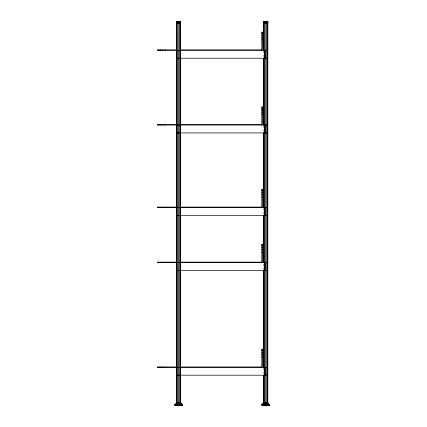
<?xml version="1.0" encoding="UTF-8"?>
<svg xmlns="http://www.w3.org/2000/svg" width="427" height="427" viewBox="0 0 427 427"><rect width="100%" height="100%" fill="white"/><g stroke="black" fill="none" stroke-linecap="round" stroke-linejoin="round"><path stroke-width="0.32" stroke-dasharray="2.13 1.6" d="M263.635 51.026L263.635 57.581M263.635 125.719L263.635 132.274M263.635 208.275L263.635 214.829M263.635 263.966L263.635 269.864M263.635 367.989L263.635 373.881"/><path stroke-width="0.64" d="M264.142 22.828L263.987 21.628L263.608 21.622L264.014 21.585L263.656 21.574L267.131 21.558L266.832 21.403C268.231 20.79 267.793 23.047 267.59 22.828C269.96 20.261 261.1 22.097 264.644 21.403C271.748 20.816 263.31 25.599 265.733 21.35C266.987 20.555 268.759 22.263 267.58 22.828C268.583 20.507 264.735 21.441 263.608 21.622C262.786 22.305 264.414 23.293 263.624 22.668C262.744 20.256 267.873 21.654 267.446 21.585L267.868 21.681L263.592 21.681L266.875 21.403M180.498 22.796L177.317 22.786L177.322 21.574L178.587 21.35L180.514 21.574L180.717 22.738L180.653 21.574L178.587 21.35L176.623 21.622L176.794 22.855M181.576 405.65L181.987 405.388L182.046 404.481L180.424 403.953C182.233 406.52 177.776 405.501 176.516 405.581L176.404 405.388M268.813 405.65L269.24 405.388L269.293 404.481L267.548 403.953C269.864 406.776 261.788 406.424 264.671 403.499M176.874 22.668C176.927 23.896 175.476 20.902 177.584 21.403M176.826 403.648L174.83 404.481L175.081 405.581L182.099 405.581L182.35 404.481L180.354 403.648M268.941 405.65L269.389 405.388L269.442 404.433L267.494 403.648L269.448 404.481L269.24 405.581L262.221 405.581L261.97 404.481L263.966 403.648M180.381 22.855C180.941 22.129 178.897 20.218 179.383 22.796M178.929 405.65L178.817 403.771L177.072 404.433L174.83 404.481M178.956 405.581C177.018 406.68 176.5 404.561 177.531 403.499M266.405 405.388L262.899 405.388M180.221 403.648L182.302 404.433L174.878 404.433L176.356 403.953L175.529 404.481L175.945 405.65M175.118 404.545L176.089 403.953L174.878 404.433M262.258 404.545L263.229 403.953L261.997 404.545M267.708 402.714L267.403 403.499M262.151 404.545L263.064 403.953L268.412 403.953L269.25 404.433L267.403 403.648M180.637 403.366L176.538 403.366M267.782 403.366L267.793 402.714L263.646 402.714C263.283 405.319 273.408 402.245 263.678 403.366M178.78 403.499L178.806 402.714M265.92 403.499L265.952 402.714M266.069 405.65L265.957 403.771L264.212 404.433L261.97 404.481M177.637 405.453L176.516 405.581L180.103 405.388M263.544 405.388L267.243 405.388M180.824 404.545L177.05 404.481L182.35 404.481M267.964 404.545L264.19 404.481L269.49 404.481M268.145 405.388L267.852 405.65M267.233 21.558L264.233 21.558L264.644 21.403C263.614 20.768 263.096 22.93 264.041 22.796L264.254 22.855M263.769 21.558L264.628 21.403C262.909 23.154 266.218 23.069 267.265 22.786L265.247 22.738L267.734 22.786M264.089 22.855C263.582 23.245 263.358 21.051 264.633 21.403M264.009 405.453L263.048 405.581L268.562 405.388M180.253 22.786L180.568 22.738M181.598 405.388L181.235 405.65M268.743 405.388L268.375 405.65M263.064 403.953L262.013 404.481L263.496 403.953L262.669 404.481L263.085 405.65M267.665 403.462L263.646 403.237M266.544 21.403L263.608 21.622M267.622 21.574L263.87 21.558M266.251 21.403L266.592 21.558L264.329 21.558M266.256 22.855L266.331 21.558L264.548 21.558M264.916 21.403L266.912 21.558M263.187 403.953L262.21 404.433L263.913 403.953M179.666 403.499L179.82 402.714M266.811 403.499L266.96 402.714M267.494 22.855L267.243 22.796M179.415 21.403L176.959 21.558L180.221 21.558M178.182 21.403L179.836 21.558L179.591 21.403M262.061 404.433L263.486 403.953M266.395 21.403L265.695 21.403M175.177 404.433L176.751 403.953M262.322 404.433L263.897 403.953M180.263 403.499L180.504 402.714M268.716 405.65L269.127 405.388L269.186 404.481L267.361 403.648M175.566 404.433L177.205 403.953M262.712 404.433L264.345 403.953M179.26 21.403L176.474 21.622M261.276 50.37L261.799 50.231L262.322 49.324L262.322 32.025L261.799 32.025L261.799 49.324L261.276 49.847L180.674 49.847M261.276 125.063L261.799 124.924L262.322 124.017L262.322 106.718L261.799 106.718L261.799 124.017L261.276 124.54L180.674 124.54M261.276 207.618L261.799 207.479L262.322 206.572L262.322 189.273L261.799 189.273L261.799 206.572L261.276 207.095L180.674 207.095M261.276 262.658L261.799 262.514L262.322 261.607L262.322 244.313L261.799 244.313L261.799 261.607L261.276 262.13L180.674 262.13M180.701 21.622L177.296 21.622L179.415 21.681M265.13 21.558L265.952 21.403M267.494 22.668L267.745 22.796M264.051 21.558L265.21 21.403M174.889 405.388L182.292 405.388M262.029 405.388L269.432 405.388M263.656 405.581L264.777 405.453M176.655 22.786L176.922 22.786M176.949 22.796L176.661 22.828L177.152 22.855L177.168 50.37M180.258 22.855L177.274 22.668M264.292 405.581L267.916 405.388M263.929 22.855L264.222 22.796M266.347 405.453L262.221 405.581M267.862 22.738L263.576 22.668L263.966 22.668M177.333 22.796L176.895 22.828L179.393 22.786L177.317 22.786L178.358 22.855M263.672 22.796L264.318 22.796M177.765 21.403L178.998 21.403M267.313 22.668L265.242 22.668M177.285 21.681L179.388 21.574L177.92 21.403M178.854 21.558C177.888 20.795 178 23.901 179.42 22.668M265.247 21.681L267.852 21.622M265.263 22.796L263.902 22.828M266.907 405.581L265.055 405.388M263.598 22.738L263.726 22.786M263.753 22.796L264.302 22.786M177.045 404.545L180.813 404.481L177.072 404.433M264.185 404.545L267.953 404.481L264.212 404.433M180.776 405.388L177.077 405.388M176.554 21.558L180.621 21.558M176.458 21.681L180.717 21.681M176.447 22.668L180.733 22.668M263.576 22.668L267.884 22.668M176.463 22.738L180.717 22.738M180.637 22.796L176.543 22.855L176.49 404.326M261.799 32.409L262.322 32.409M261.799 33.53L262.322 33.53M261.799 35.27L262.322 35.27M261.799 37.459L262.322 37.459M261.799 39.887L262.322 39.887M176.677 49.847L157.494 49.847L157.494 50.37L267.825 50.37L267.825 404.326M176.49 58.232L267.825 58.232M261.799 107.102L262.322 107.102M261.799 108.223L262.322 108.223M261.799 109.963L262.322 109.963M261.799 112.152L262.322 112.152M261.799 114.58L262.322 114.58M176.677 124.54L157.494 124.54L157.494 125.063L267.825 125.063M176.49 132.925L267.825 132.925M261.799 189.657L262.322 189.657M261.799 190.778L262.322 190.778M261.799 192.513L262.322 192.513M261.799 194.707L262.322 194.707M261.799 197.135L262.322 197.135M176.677 207.095L157.494 207.095L157.494 207.618L267.825 207.618M176.49 215.48L267.825 215.48M261.799 244.698L262.322 244.698M261.799 245.813L262.322 245.813M261.799 247.553L262.322 247.553M261.799 249.742L262.322 249.742M261.799 252.176L262.322 252.176M176.677 262.13L157.494 262.13L157.494 262.658L267.825 262.658M176.49 270.521L267.825 270.521M261.799 349.526L262.322 349.526M261.799 350.647L262.322 350.647M261.799 352.382L262.322 352.382M261.799 354.575L262.322 354.575M261.799 357.004L262.322 357.004M176.677 366.964L157.494 366.964L157.494 367.487L176.677 367.487M180.674 366.964L261.276 366.964L261.799 366.441L261.799 349.142L262.322 349.142L262.322 366.441L261.799 367.348L261.276 367.487L180.674 367.487M176.49 367.332L180.685 367.332M261.009 367.332L267.825 367.332M176.49 375.194L267.825 375.194M176.506 402.714L180.674 402.714M175.908 403.953L181.272 403.953M262.018 404.433L269.442 404.433L268.231 403.953M174.808 404.545L182.366 404.545M261.954 404.545L269.506 404.545M174.819 405.132L182.361 405.132M261.959 405.132L269.501 405.132M175.081 405.581L180.664 405.581M178.203 405.394L182.099 405.581M269.24 405.581L265.114 405.453M264.217 405.388L267.804 405.581M267.254 21.574L265.509 21.403M267.302 21.681L265.05 21.403M265.952 405.453L267.169 405.581M178.806 405.453L180.023 405.581M267.451 405.453L268.412 405.581M265.957 403.771L267.926 404.433M178.817 403.771L180.781 404.433M262.52 405.65L262.002 405.132M262.653 405.65L262.157 405.132M262.744 405.65L262.269 405.132M175.604 405.65L175.123 405.132M267.564 403.953L269.138 404.433M267.964 403.953L269.442 404.433L267.975 403.953M180.824 403.953L182.302 404.433M264.244 403.499L264.035 402.714M177.104 403.499L176.89 402.714M263.608 405.65L263.315 405.388M181.091 403.953L181.998 404.433M264.986 403.499L264.879 402.714M177.84 403.499L177.733 402.714M266.501 403.499L266.752 403.953L266.122 404.46L265.247 403.953L265.199 403.499M179.361 403.499L179.612 403.953L178.982 404.46L178.107 403.953L178.054 403.499M267.777 50.37L267.777 22.855L263.683 22.855L263.683 50.37M267.729 22.855L267.729 50.37M267.548 50.37L267.548 404.326M267.147 22.855L267.147 50.37M266.779 50.37L266.779 404.326M266.186 22.855L266.186 50.37M265.733 50.37L265.733 404.326M265.103 22.855L265.103 50.37M265.002 50.37L265.002 58.232M265.002 125.063L265.002 132.925M265.002 207.618L265.002 215.48M265.002 262.658L265.002 270.521M265.002 367.332L265.002 375.194M264.681 50.37L264.681 404.326M264.185 22.855L264.185 50.37M263.913 58.232L263.913 125.063M263.913 132.925L263.913 207.618M263.913 215.48L263.913 262.658M263.913 270.521L263.913 367.332M263.913 375.194L263.913 404.326M263.731 22.855L263.731 50.37M263.635 58.232L263.635 125.063M263.635 132.925L263.635 207.618M263.635 215.48L263.635 262.658M263.635 270.521L263.635 367.332M263.635 375.194L263.635 404.326M180.685 50.37L180.685 404.326M180.637 22.855L180.557 58.232M180.557 125.063L180.557 132.925M180.557 207.618L180.557 215.48M180.557 262.658L180.557 270.521M180.557 367.332L180.557 375.194M180.402 50.37L180.402 404.326M180.13 22.855L180.13 50.37M179.639 50.37L179.639 404.326M179.217 22.855L179.217 50.37M178.587 50.37L178.587 404.326M178.134 22.855L178.134 50.37M177.541 50.37L177.541 404.326M176.773 50.37L176.773 404.326M176.586 22.855L176.586 50.37M165.356 49.847L165.356 50.37M165.356 124.54L165.356 125.063M165.356 207.095L165.356 207.618M165.356 262.13L165.356 262.658M165.356 366.964L165.356 367.487M162.922 49.847L162.922 50.37M162.922 124.54L162.922 125.063M162.922 207.095L162.922 207.618M162.922 262.13L162.922 262.658M162.922 366.964L162.922 367.487M160.733 49.847L160.733 50.37M160.733 124.54L160.733 125.063M160.733 207.095L160.733 207.618M160.733 262.13L160.733 262.658M160.733 366.964L160.733 367.487M158.993 49.847L158.993 50.37M158.993 124.54L158.993 125.063M158.993 207.095L158.993 207.618M158.993 262.13L158.993 262.658M158.993 366.964L158.993 367.487M157.878 49.847L157.878 50.37M157.878 124.54L157.878 125.063M157.878 207.095L157.878 207.618M157.878 262.13L157.878 262.658M157.878 366.964L157.878 367.487M266.341 21.585L265.252 21.622L267.286 21.622L266.352 21.628M267.729 21.558L266.816 21.403L267.761 21.574"/></g></svg>
